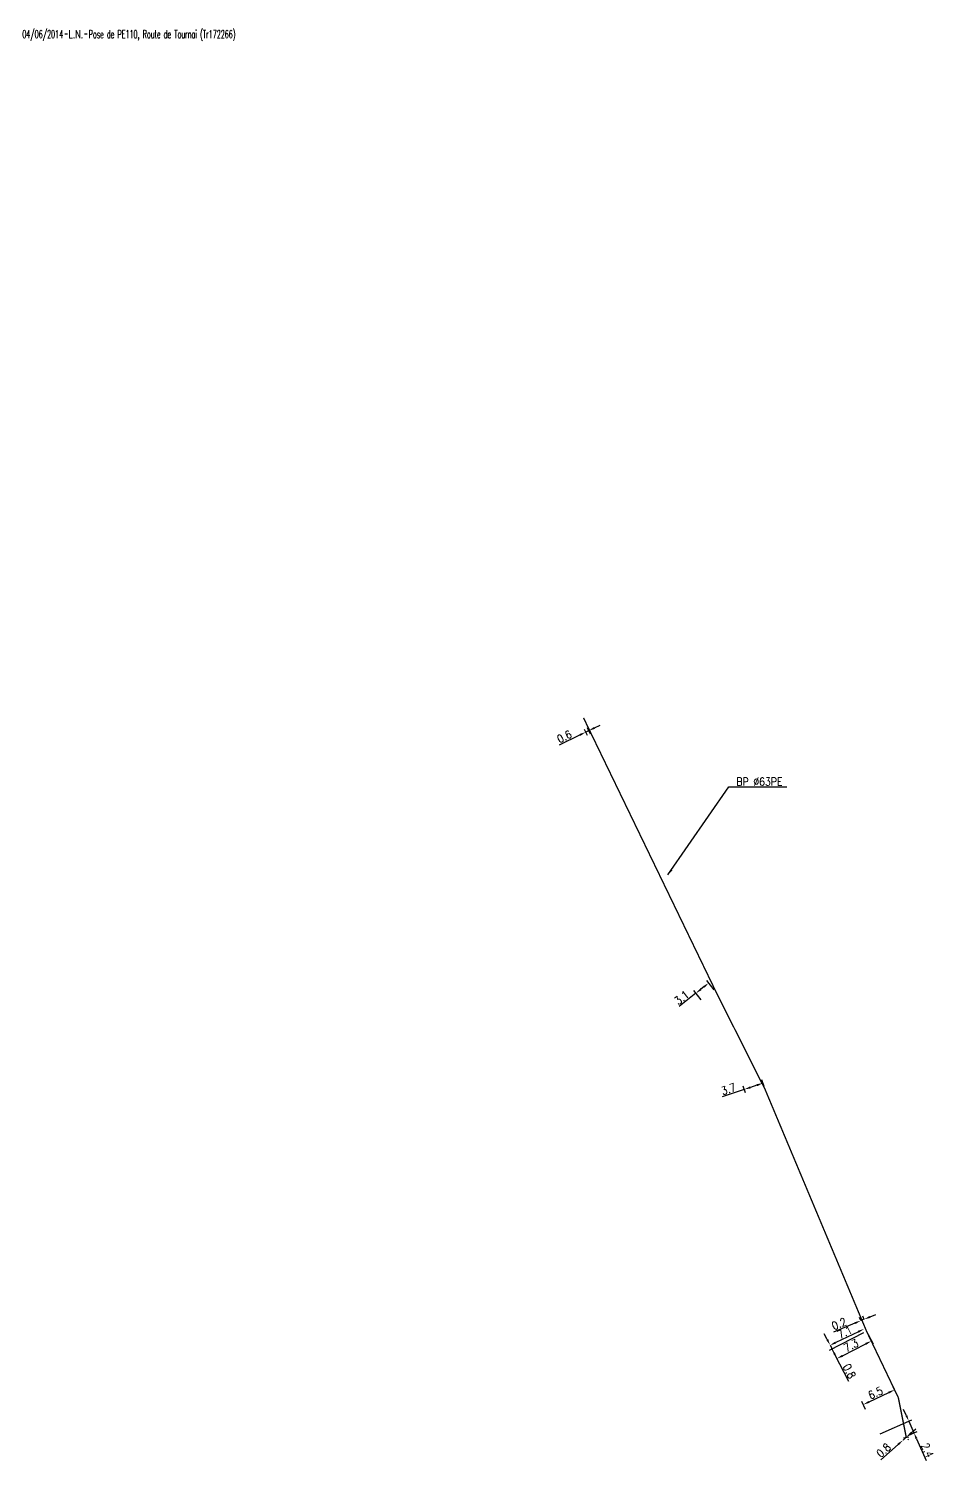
# Model space of a CAD drawing. Header units: millimetres. Extents: x 108995 to 110001, y 128245 to 129001.
# Drawn here: x 109012.2 to 109182.1, y 128244.9 to 128513.3 of the extents above; entities that cross this region are included whole.
import ezdxf
from ezdxf.enums import TextEntityAlignment as Align

# ---------------------------------------------------------------- set-up
doc = ezdxf.new("R2010")
doc.units = ezdxf.units.MM
doc.header["$PDMODE"] = 34
doc.linetypes.add('L_100_PE', pattern=[14, 10, -1.5, 1, -1.5])
doc.layers.get('0').update_dxf_attribs({"linetype": 'CONTINUOUS'})
doc.layers.get('Defpoints').update_dxf_attribs({"linetype": 'CONTINUOUS'})
for name, color, linetype in [('L_140', 3, 'CONTINUOUS'), ('L_340', 7, 'CONTINUOUS'), ('L_910', 7, 'CONTINUOUS')]:
    doc.layers.add(name, color=color, linetype=linetype)
doc.styles.get("Standard").update_dxf_attribs({"font": 'romans.shx', "width": 0.85})
doc.dimstyles.get("Standard").update_dxf_attribs({"dimtxt": 1.5, "dimasz": 1.2, "dimexe": 0.625, "dimexo": 0.625, "dimgap": 0.25, "dimtad": 1, "dimdec": 1, "dimzin": 0, "dimdsep": 46, "dimtxsty": 'Standard', "dimcen": -0.5, "dimadec": 0, "dimazin": 0, "dimtfac": 1, "dimtdec": 1, "dimtmove": 0, "dimatfit": 3, "dimfxl": 1, "dimtolj": 1, "dimtzin": 0, "dimarcsym": 0})

# ---------------------------------------------------------------- blocks, each defined once
blk = doc.blocks.new('*D265')
at = {"layer": 'Defpoints', "color": 0, "linetype": 'Continuous', "transparency": 16777216}
for p in [(109116.56, 128382.86), (109116.02, 128382.6), (109116.57, 128381.46)]:
    blk.add_point(p, dxfattribs=at)
at = {"layer": 'L_140', "color": 0, "linetype": 'Continuous', "lineweight": -2, "transparency": 16777216}
for p, q in [((109118.19, 128382.25), (109119.27, 128382.77)), ((109115.49, 128380.94), (109111.56, 128379.03)), ((109116.3, 128382.03), (109116.85, 128380.9)), ((109117.11, 128381.72), (109116.57, 128381.46)), ((109116.84, 128382.3), (109117.39, 128381.16))]:
    blk.add_line(p, q, dxfattribs=at)
at = {"layer": 'L_140', "color": 0, "linetype": 'Continuous', "transparency": 16777216}
for points in [[(109115.41, 128381.12), (109115.58, 128380.76), (109116.57, 128381.46)], [(109118.11, 128382.43), (109118.28, 128382.07), (109117.11, 128381.72)]]:
    blk.add_solid(points, dxfattribs=at)
at = {"layer": 'L_140', "color": 0, "linetype": 'Continuous', "transparency": 16777216, "insert": (109112.55, 128380.62), "char_height": 1.5, "attachment_point": 5, "rotation": 25.8412}
blk.add_mtext('\\A1;0.6', dxfattribs=at)
blk = doc.blocks.new('*D266')
at = {"layer": 'Defpoints', "color": 0, "linetype": 'Continuous', "transparency": 16777216}
for p in [(109137.2, 128332.5), (109141.02, 128332.67), (109138.59, 128330.75)]:
    blk.add_point(p, dxfattribs=at)
at = {"layer": 'L_140', "color": 0, "linetype": 'Continuous', "lineweight": -2, "transparency": 16777216}
for p, q in [((109140.63, 128333.16), (109139.24, 128334.92)), ((109137.2, 128332.5), (109134.06, 128330.02)), ((109138.2, 128331.24), (109136.81, 128332.99)), ((109138.69, 128333.68), (109138.14, 128333.25))]:
    blk.add_line(p, q, dxfattribs=at)
at = {"layer": 'L_140', "color": 0, "linetype": 'Continuous', "transparency": 16777216}
for points in [[(109138.57, 128333.84), (109138.81, 128333.53), (109139.63, 128334.43)], [(109138.02, 128333.41), (109138.27, 128333.09), (109137.2, 128332.5)]]:
    blk.add_solid(points, dxfattribs=at)
at = {"layer": 'L_140', "color": 0, "linetype": 'Continuous', "transparency": 16777216, "insert": (109134.54, 128331.67), "char_height": 1.5, "attachment_point": 5, "rotation": 38.3643}
blk.add_mtext('\\A1;3.1', dxfattribs=at)
blk = doc.blocks.new('*D267')
at = {"layer": 'Defpoints', "color": 0, "linetype": 'Continuous', "transparency": 16777216}
for p in [(109146.27, 128314.47), (109146.69, 128313.24), (109150.19, 128314.43)]:
    blk.add_point(p, dxfattribs=at)
at = {"layer": 'L_140', "color": 0, "linetype": 'Continuous', "lineweight": -2, "transparency": 16777216}
for p, q in [((109149.99, 128315.02), (109149.58, 128316.25)), ((109146.27, 128314.47), (109142.13, 128313.06)), ((109146.49, 128313.83), (109146.07, 128315.06)), ((109148.64, 128315.27), (109147.41, 128314.85))]:
    blk.add_line(p, q, dxfattribs=at)
at = {"layer": 'L_140', "color": 0, "linetype": 'Continuous', "transparency": 16777216}
for points in [[(109148.58, 128315.46), (109148.71, 128315.08), (109149.78, 128315.65)], [(109147.35, 128315.04), (109147.48, 128314.66), (109146.27, 128314.47)]]:
    blk.add_solid(points, dxfattribs=at)
at = {"layer": 'L_140', "color": 0, "linetype": 'Continuous', "transparency": 16777216, "insert": (109143.32, 128314.52), "char_height": 1.5, "attachment_point": 5, "rotation": 18.7277}
blk.add_mtext('\\A1;3.7', dxfattribs=at)
blk = doc.blocks.new('*D268')
at = {"layer": 'Defpoints', "color": 0, "linetype": 'Continuous', "transparency": 16777216}
for p in [(109168.73, 128269.57), (109162.33, 128266.51), (109162.33, 128266.51)]:
    blk.add_point(p, dxfattribs=at)
at = {"layer": 'L_140', "color": 0, "linetype": 'Continuous', "lineweight": -2, "transparency": 16777216}
blk.add_line((109167.65, 128269.05), (109163.41, 128267.02), dxfattribs=at)
at = {"layer": 'L_140', "color": 0, "linetype": 'Continuous', "transparency": 16777216}
for points in [[(109163.33, 128267.2), (109163.5, 128266.84), (109162.33, 128266.51)], [(109167.57, 128269.23), (109167.74, 128268.87), (109168.73, 128269.57)]]:
    blk.add_solid(points, dxfattribs=at)
at = {"layer": 'L_140', "color": 0, "linetype": 'Continuous', "transparency": 16777216, "insert": (109165.1, 128268.94), "char_height": 1.5, "attachment_point": 5, "rotation": 25.5734}
blk.add_mtext('\\A1;7.1', dxfattribs=at)
blk = doc.blocks.new('*D363')
at = {"layer": 'Defpoints', "color": 0, "linetype": 'Continuous', "transparency": 16777216}
for p in [(109174.45, 128258.15), (109175.14, 128256.68), (109169.27, 128253.9)]:
    blk.add_point(p, dxfattribs=at)
at = {"layer": 'L_140', "color": 0, "linetype": 'Continuous', "lineweight": -2, "transparency": 16777216}
for p, q in [((109169.65, 128255.89), (109173.36, 128257.64)), ((109174.87, 128257.25), (109174.18, 128258.72)), ((109169, 128254.46), (109168.3, 128255.95))]:
    blk.add_line(p, q, dxfattribs=at)
at = {"layer": 'L_140', "color": 0, "linetype": 'Continuous', "transparency": 16777216}
for points in [[(109173.28, 128257.82), (109173.45, 128257.46), (109174.45, 128258.15)], [(109169.57, 128256.07), (109169.74, 128255.71), (109168.57, 128255.38)]]:
    blk.add_solid(points, dxfattribs=at)
at = {"layer": 'L_140', "linetype": 'Continuous', "transparency": 16777216, "insert": (109170.87, 128257.57), "char_height": 1.5, "attachment_point": 5, "rotation": 25.2054}
blk.add_mtext('\\A1;6.5', dxfattribs=at)
blk = doc.blocks.new('*D364')
at = {"layer": 'Defpoints', "color": 0, "linetype": 'Continuous', "transparency": 16777216}
for p in [(109176.02, 128248.72), (109176.51, 128249.39), (109176.63, 128249.26)]:
    blk.add_point(p, dxfattribs=at)
at = {"layer": 'L_340', "color": 0, "linetype": 'Continuous', "lineweight": -2, "transparency": 16777216}
for p, q in [((109176.63, 128249.26), (109176.02, 128248.72)), ((109176.93, 128248.93), (109177.05, 128248.79)), ((109177.53, 128250.06), (109178.43, 128250.86)), ((109175.13, 128247.92), (109171.86, 128245.02))]:
    blk.add_line(p, q, dxfattribs=at)
at = {"layer": 'L_340', "color": 0, "linetype": 'Continuous', "transparency": 16777216}
for points in [[(109174.99, 128248.07), (109175.26, 128247.78), (109176.02, 128248.72)], [(109177.4, 128250.21), (109177.66, 128249.91), (109176.63, 128249.26)]]:
    blk.add_solid(points, dxfattribs=at)
at = {"layer": 'L_340', "linetype": 'Continuous', "transparency": 16777216, "insert": (109172.38, 128246.82), "char_height": 1.5, "attachment_point": 5, "rotation": 41.6098}
blk.add_mtext('\\A1;0.8', dxfattribs=at)
blk = doc.blocks.new('*D365')
at = {"layer": 'Defpoints', "color": 0, "linetype": 'Continuous', "transparency": 16777216}
for p in [(109169.2, 128269.11), (109162.33, 128266.51), (109162.72, 128265.81)]:
    blk.add_point(p, dxfattribs=at)
at = {"layer": 'L_140', "color": 0, "linetype": 'Continuous', "lineweight": -2, "transparency": 16777216}
for p, q in [((109161.82, 128267.59), (109161.27, 128268.66)), ((109168.64, 128268.82), (109162.17, 128265.52)), ((109162.36, 128266.52), (109162.72, 128265.81)), ((109162.89, 128266.79), (109162.92, 128266.8)), ((109163.27, 128264.74), (109165.8, 128259.77))]:
    blk.add_line(p, q, dxfattribs=at)
at = {"layer": 'L_140', "color": 0, "linetype": 'Continuous', "transparency": 16777216}
for points in [[(109161.99, 128267.68), (109161.64, 128267.5), (109162.36, 128266.52)], [(109163.45, 128264.83), (109163.09, 128264.65), (109162.72, 128265.81)]]:
    blk.add_solid(points, dxfattribs=at)
at = {"layer": 'L_140', "linetype": 'Continuous', "transparency": 16777216, "insert": (109165.97, 128261.64), "char_height": 1.5, "attachment_point": 5, "rotation": 296.9842}
blk.add_mtext('\\A1;0.8', dxfattribs=at)
blk = doc.blocks.new('*D366')
at = {"layer": 'Defpoints', "color": 0, "linetype": 'Continuous', "transparency": 16777216}
for p in [(109168.12, 128271.12), (109168.35, 128270.57), (109168.99, 128270.74)]:
    blk.add_point(p, dxfattribs=at)
at = {"layer": 'L_140', "color": 0, "linetype": 'Continuous', "lineweight": -2, "transparency": 16777216}
for p, q in [((109167.01, 128270.66), (109162.97, 128268.99)), ((109168.11, 128271.14), (109167.88, 128271.69)), ((109168.73, 128271.37), (109168.12, 128271.12)), ((109168.75, 128271.32), (109168.49, 128271.95)), ((109169.84, 128271.83), (109170.95, 128272.29))]:
    blk.add_line(p, q, dxfattribs=at)
at = {"layer": 'L_140', "color": 0, "linetype": 'Continuous', "transparency": 16777216}
for points in [[(109166.93, 128270.84), (109167.09, 128270.47), (109168.12, 128271.12)], [(109169.77, 128272.01), (109169.92, 128271.64), (109168.73, 128271.37)]]:
    blk.add_solid(points, dxfattribs=at)
at = {"layer": 'L_140', "linetype": 'Continuous', "transparency": 16777216, "insert": (109164.05, 128270.52), "char_height": 1.5, "attachment_point": 5, "rotation": 22.4564}
blk.add_mtext('\\A1;0.2', dxfattribs=at)
blk = doc.blocks.new('*D367')
at = {"layer": 'Defpoints', "color": 0, "linetype": 'Continuous', "transparency": 16777216}
for p in [(109169.2, 128269.11), (109170.11, 128267.31), (109162.33, 128266.51)]:
    blk.add_point(p, dxfattribs=at)
at = {"layer": 'L_140', "color": 0, "linetype": 'Continuous', "lineweight": -2, "transparency": 16777216}
for p, q in [((109169.48, 128268.55), (109170.4, 128266.75)), ((109162.61, 128265.95), (109163.89, 128263.44)), ((109164.68, 128264.54), (109169.04, 128266.76))]:
    blk.add_line(p, q, dxfattribs=at)
at = {"layer": 'L_140', "color": 0, "linetype": 'Continuous', "transparency": 16777216}
for points in [[(109168.95, 128266.94), (109169.13, 128266.59), (109170.11, 128267.31)], [(109164.59, 128264.72), (109164.77, 128264.36), (109163.61, 128264)]]:
    blk.add_solid(points, dxfattribs=at)
at = {"layer": 'L_140', "linetype": 'Continuous', "transparency": 16777216, "insert": (109166.29, 128266.48), "char_height": 1.5, "attachment_point": 5, "rotation": 26.9853}
blk.add_mtext('\\A1;7.3', dxfattribs=at)
blk = doc.blocks.new('*D368')
at = {"layer": 'Defpoints', "color": 0, "linetype": 'Continuous', "transparency": 16777216}
for p in [(109171.14, 128249.65), (109176.51, 128249.39), (109178.07, 128250.08)]:
    blk.add_point(p, dxfattribs=at)
at = {"layer": 'L_340', "color": 0, "linetype": 'Continuous', "lineweight": -2, "transparency": 16777216}
for p, q in [((109176.62, 128253.38), (109176.14, 128254.47)), ((109171.71, 128249.9), (109177.68, 128252.53)), ((109177.11, 128252.28), (109178.07, 128250.08)), ((109177.09, 128249.65), (109178.65, 128250.33)), ((109178.56, 128248.98), (109180.34, 128244.93))]:
    blk.add_line(p, q, dxfattribs=at)
at = {"layer": 'L_340', "color": 0, "linetype": 'Continuous', "transparency": 16777216}
for points in [[(109176.81, 128253.46), (109176.44, 128253.3), (109177.11, 128252.28)], [(109178.74, 128249.06), (109178.37, 128248.9), (109178.07, 128250.08)]]:
    blk.add_solid(points, dxfattribs=at)
at = {"layer": 'L_340', "linetype": 'Continuous', "transparency": 16777216, "insert": (109180.61, 128246.81), "char_height": 1.5, "attachment_point": 5, "rotation": 293.7698}
blk.add_mtext('\\A1;2.4', dxfattribs=at)
blk = doc.blocks.new('L_340_07')
at = {"color": 0, "linetype": 'Continuous', "const_width": 0.25, "flags": 128}
blk.add_lwpolyline([(0, 0), (0.35, 0)], dxfattribs=at)
at = {"color": 0, "linetype": 'Continuous', "flags": 128}
blk.add_lwpolyline([(0.35, -0.5), (0.35, 0.5)], dxfattribs=at)
at = {"color": 0, "linetype": 'Continuous', "width": 0.75, "flags": 3}
for tag, p in [('DEF_COUP', (0.72, -5.97)), ('DEF_LEG', (0.72, -3.47)), ('DEF_TYPE', (0.72, -8.47))]:
    blk.add_attdef(tag, text='', height=1.2, dxfattribs=at).set_placement(p, align=Align.MIDDLE)
blk = doc.blocks.new('GIS_MODF')
at = {"color": 0, "linetype": 'Continuous', "flags": 128}
for points in [[(-2.18, -0.01), (-1.68, -0.01)], [(1.52, -0.01), (2.02, -0.01)]]:
    blk.add_lwpolyline(points, dxfattribs=at)
at = {"color": 0, "linetype": 'Continuous', "width": 0.5}
blk.add_attdef('DATE', text='', height=1.5, dxfattribs=at).set_placement((-2.5, -0.8), align=Align.RIGHT)
at = {"color": 0, "linetype": 'Continuous', "width": 1.771291}
blk.add_attdef('USER', text='', height=1.5, dxfattribs=at).set_placement((-1.51, -0.8), (1.28, -0.8), align=Align.FIT)
at = {"color": 0, "linetype": 'Continuous', "width": 0.5}
blk.add_attdef('DESC', (2.29, -0.8), '', height=1.5, dxfattribs=at)

msp = doc.modelspace()

# ---------------------------------------------------------------- linework, layer by layer
at = {"layer": 'L_140', "linetype": 'L_100_PE', "ltscale": 0.5, "const_width": 0.25, "flags": 128}
for points in [[(109116.15, 128384.13), (109141.02, 128332.67), (109150.19, 128314.43), (109169.2, 128269.11)], [(109176.56, 128249.6), (109175.14, 128256.69), (109169.2, 128269.11)]]:
    msp.add_lwpolyline(points, dxfattribs=at)

# ---------------------------------------------------------------- block references
at = {"layer": 'L_340', "rotation": 281.6707631517248}
msp.add_blockref('L_340_07', (109176.56, 128249.6), dxfattribs=at)
at = {"layer": 'L_910', "linetype": 'Continuous'}
ref = msp.add_blockref('GIS_MODF', (109021.13, 128512.36), dxfattribs=at)
ref.add_attrib('DATE', '04/06/2014', dxfattribs={"layer": '0', "color": 0, "linetype": 'Continuous', "height": 1.5, "width": 0.5}).set_placement((109018.63, 128511.56), align=Align.RIGHT)
ref.add_attrib('USER', 'L.N.', dxfattribs={"layer": '0', "color": 0, "linetype": 'Continuous', "height": 1.5, "width": 0.708517}).set_placement((109019.62, 128511.56), (109022.41, 128511.56), align=Align.FIT)
ref.add_attrib('DESC', 'Pose de PE110, Route de Tournai (Tr172266)', (109023.42, 128511.56), dxfattribs={"layer": '0', "color": 0, "linetype": 'Continuous', "height": 1.5, "width": 0.5})

# ---------------------------------------------------------------- texts
at = {"layer": 'L_140', "linetype": 'Continuous', "insert": (109144.8, 128372.17), "char_height": 1.5, "attachment_point": 4}
msp.add_mtext('\\A1;BP %%C63PE', dxfattribs=at)

# ---------------------------------------------------------------- dimensions: what is measured, and where the dimension line sits
at = {"layer": 'L_140', "linetype": 'Continuous'}
for base, p1, p2, angle, picture, middle in [((109116.57, 128381.46), (109116.56, 128382.86), (109116.02, 128382.6), 205.8412, '*D265', (109112.99, 128379.72)), ((109137.2, 128332.5), (109141.02, 128332.67), (109138.59, 128330.75), 218.3643, '*D266', (109135.16, 128330.89)), ((109146.27, 128314.47), (109150.19, 128314.43), (109146.69, 128313.24), 198.7277, '*D267', (109143.64, 128313.57))]:
    dim = msp.add_linear_dim(base=base, p1=p1, p2=p2, angle=angle, dimstyle='Standard', dxfattribs=at)
    dim.commit()
    dim.dimension.update_dxf_attribs({"geometry": picture, "text_midpoint": middle, "dimtype": 161})
dim = msp.add_aligned_dim(p1=(109168.73, 128269.57), p2=(109162.33, 128266.51), distance=0, dimstyle='Standard', dxfattribs=at)
dim.commit()
dim.dimension.update_dxf_attribs({"geometry": '*D268', "text_midpoint": (109165.1, 128268.94)})
dim = msp.add_linear_dim(base=(109168.12, 128271.12), p1=(109168.99, 128270.74), p2=(109168.35, 128270.57), angle=202.4564, text='0.2', dimstyle='Standard', override={"dimclrt": 256}, dxfattribs=at)
dim.commit()
dim.dimension.update_dxf_attribs({"geometry": '*D366', "text_midpoint": (109164.44, 128269.59), "dimtype": 160})
for base, p1, p2, angle, picture, middle in [((109162.72, 128265.81), (109162.33, 128266.51), (109169.2, 128269.11), 296.9842, '*D365', (109165.08, 128261.18)), ((109170.11, 128267.31), (109162.33, 128266.51), (109169.2, 128269.11), 206.9853, '*D367', (109166.74, 128265.59)), ((109174.45, 128258.15), (109169.27, 128253.9), (109175.14, 128256.68), 25.2054, '*D363', (109171.3, 128256.67))]:
    dim = msp.add_linear_dim(base=base, p1=p1, p2=p2, angle=angle, dimstyle='Standard', override={"dimclrt": 256}, dxfattribs=at)
    dim.commit()
    dim.dimension.update_dxf_attribs({"geometry": picture, "text_midpoint": middle, "dimtype": 160})
at = {"layer": 'L_340', "linetype": 'Continuous'}
for base, p1, angle, picture, middle in [((109178.07, 128250.08), (109171.14, 128249.65), 113.7698, '*D368', (109179.69, 128246.41)), ((109176.63, 128249.26), (109176.02, 128248.72), 221.6098, '*D364', (109173.04, 128246.08))]:
    dim = msp.add_linear_dim(base=base, p1=p1, p2=(109176.51, 128249.39), angle=angle, dimstyle='Standard', override={"dimclrt": 256}, dxfattribs=at)
    dim.commit()
    dim.dimension.update_dxf_attribs({"geometry": picture, "text_midpoint": middle, "dimtype": 160})

# ---------------------------------------------------------------- leaders
at = {"layer": 'L_140', "linetype": 'Continuous', "annotation_type": 0, "has_hookline": 1, "hookline_direction": 0, "text_width": 9.47}
msp.add_leader([(109131.98, 128354.69), (109143.35, 128371.17), (109144.55, 128371.17)], dimstyle='Standard', dxfattribs=at)

doc.saveas('drawing.dxf')
